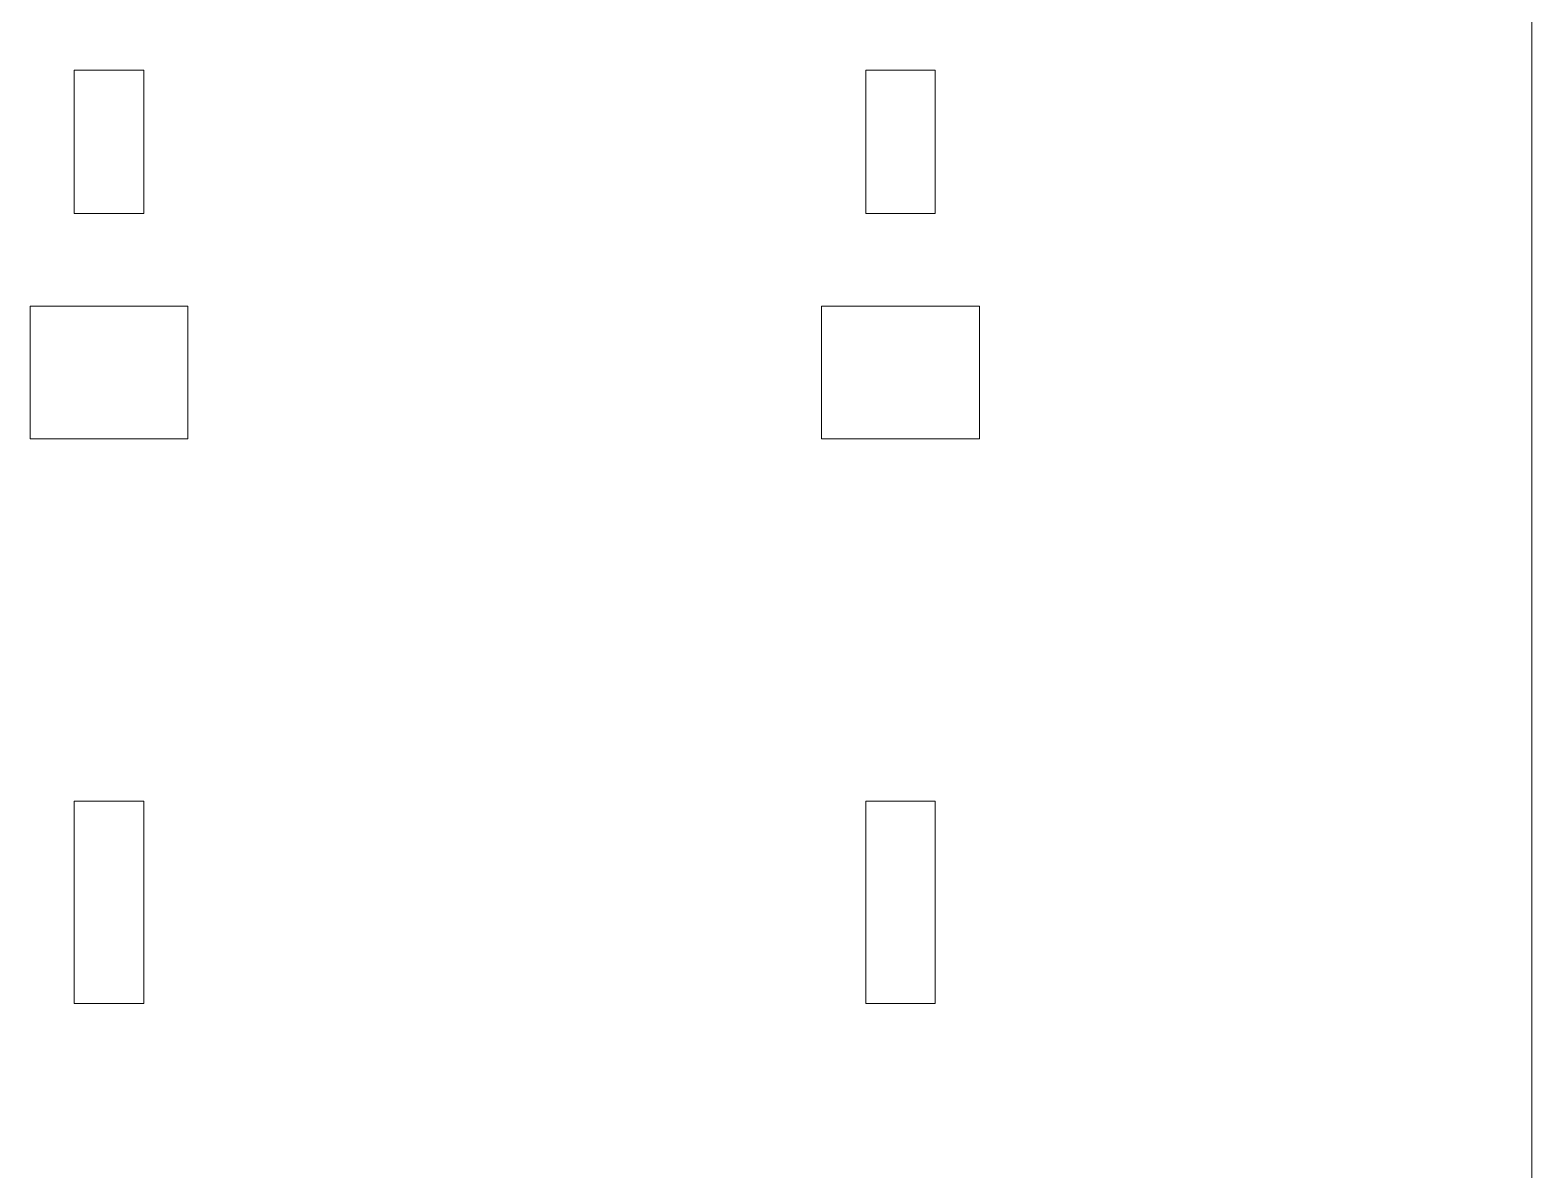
# Model space of a CAD drawing. Header units: inches. Extents: x -60.4 to -14.9, y -20.3 to 14.1.
# Drawn here: x -23.633 to -21.255, y 2.64 to 4.444 of the extents above; entities that cross this region are included whole.
import ezdxf

# ---------------------------------------------------------------- set-up
doc = ezdxf.new("R2010")
doc.units = ezdxf.units.IN
doc.header["$MEASUREMENT"] = 0
doc.layers.add('Master Desktop', color=7, linetype='Continuous', plot=False)

msp = doc.modelspace()

# ---------------------------------------------------------------- linework, layer by layer
at = {"layer": 'Master Desktop', "lineweight": 18}
msp.add_open_spline([(-21.2548, 10.7638), (-21.2548, 10.7638), (-21.2548, -11.49), (-21.2548, -11.49), (-21.2548, -11.49), (-21.2548, -11.49), (-21.2548, -11.6795), (-21.2548, -11.6795)], degree=3, knots=[0, 0, 0, 0, 0.333333, 0.333333, 0.333333, 0.333333, 1, 1, 1, 1], dxfattribs=at)
at = {"layer": 'Master Desktop', "color": 5, "lineweight": 9}
for points in [[(-23.5628, 4.3802), (-23.5628, 4.3802), (-23.4528, 4.3802), (-23.4528, 4.3802), (-23.4528, 4.3802), (-23.4528, 4.3802), (-23.4528, 4.1532), (-23.4528, 4.1532), (-23.4528, 4.1532), (-23.4528, 4.1532), (-23.5628, 4.1532), (-23.5628, 4.1532), (-23.5628, 4.1532), (-23.5628, 4.1532), (-23.5628, 4.3802), (-23.5628, 4.3802)], [(-22.3096, 4.3802), (-22.3096, 4.3802), (-22.1996, 4.3802), (-22.1996, 4.3802), (-22.1996, 4.3802), (-22.1996, 4.3802), (-22.1996, 4.1532), (-22.1996, 4.1532), (-22.1996, 4.1532), (-22.1996, 4.1532), (-22.3096, 4.1532), (-22.3096, 4.1532), (-22.3096, 4.1532), (-22.3096, 4.1532), (-22.3096, 4.3802), (-22.3096, 4.3802)], [(-23.6328, 4.0065), (-23.6328, 4.0065), (-23.3828, 4.0065), (-23.3828, 4.0065), (-23.3828, 4.0065), (-23.3828, 4.0065), (-23.3828, 3.797), (-23.3828, 3.797), (-23.3828, 3.797), (-23.3828, 3.797), (-23.6328, 3.797), (-23.6328, 3.797), (-23.6328, 3.797), (-23.6328, 3.797), (-23.6328, 4.0065), (-23.6328, 4.0065)], [(-22.3796, 4.0065), (-22.3796, 4.0065), (-22.1296, 4.0065), (-22.1296, 4.0065), (-22.1296, 4.0065), (-22.1296, 4.0065), (-22.1296, 3.797), (-22.1296, 3.797), (-22.1296, 3.797), (-22.1296, 3.797), (-22.3796, 3.797), (-22.3796, 3.797), (-22.3796, 3.797), (-22.3796, 3.797), (-22.3796, 4.0065), (-22.3796, 4.0065)], [(-23.5628, 3.2232), (-23.5628, 3.2232), (-23.4528, 3.2232), (-23.4528, 3.2232), (-23.4528, 3.2232), (-23.4528, 3.2232), (-23.4528, 2.9033), (-23.4528, 2.9033), (-23.4528, 2.9033), (-23.4528, 2.9033), (-23.5628, 2.9033), (-23.5628, 2.9033), (-23.5628, 2.9033), (-23.5628, 2.9033), (-23.5628, 3.2232), (-23.5628, 3.2232)], [(-22.3096, 3.2232), (-22.3096, 3.2232), (-22.1996, 3.2232), (-22.1996, 3.2232), (-22.1996, 3.2232), (-22.1996, 3.2232), (-22.1996, 2.9033), (-22.1996, 2.9033), (-22.1996, 2.9033), (-22.1996, 2.9033), (-22.3096, 2.9033), (-22.3096, 2.9033), (-22.3096, 2.9033), (-22.3096, 2.9033), (-22.3096, 3.2232), (-22.3096, 3.2232)]]:
    msp.add_open_spline(points, degree=3, knots=[0, 0, 0, 0, 0.2, 0.2, 0.2, 0.2, 0.4, 0.4, 0.4, 0.4, 0.6, 0.6, 0.6, 0.6, 1, 1, 1, 1], dxfattribs=at)

doc.saveas('drawing.dxf')
